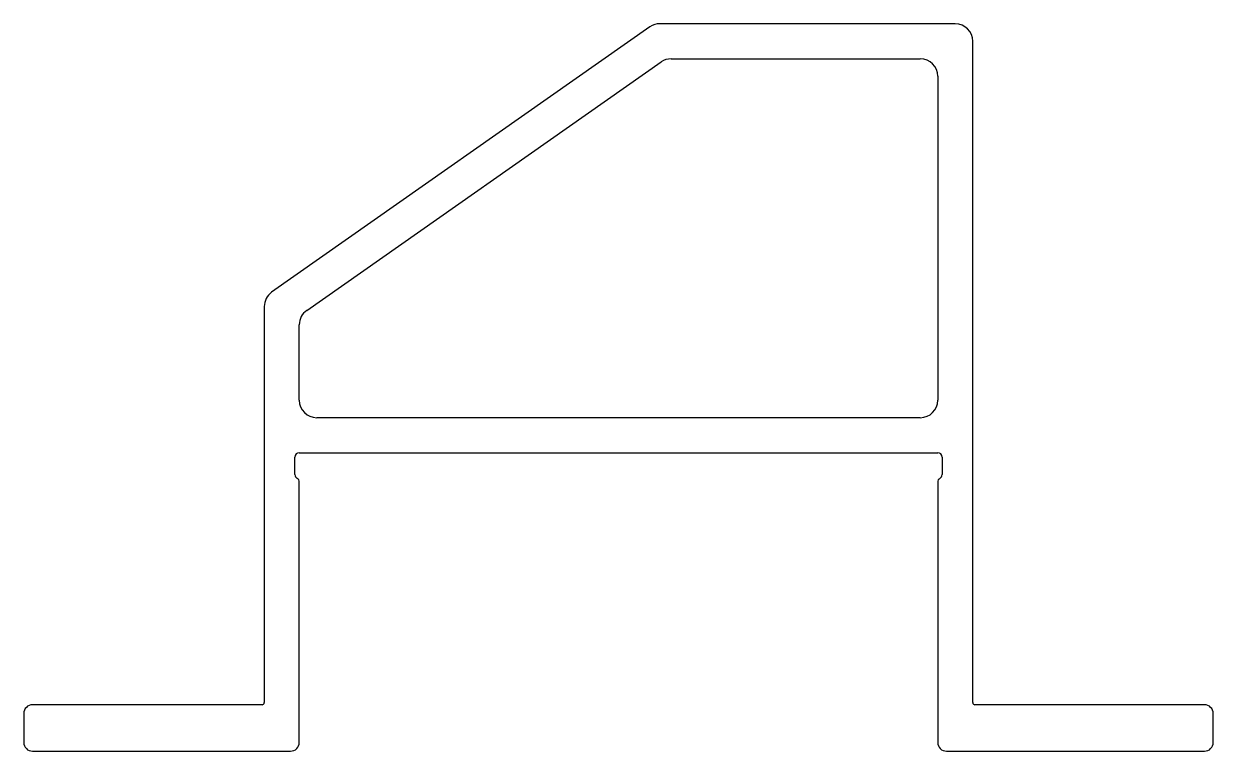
# Model space of a CAD drawing. Extents: x -70 to 66, y 7 to 90.
import ezdxf

# ---------------------------------------------------------------- set-up
doc = ezdxf.new("R2010")
doc.units = 0
doc.layers.get('0').update_dxf_attribs({"linetype": 'CONTINUOUS'})

msp = doc.modelspace()

# ---------------------------------------------------------------- linework, layer by layer
for p, q in [((36.96, 90.1), (3.2, 90.1)), ((2.06, 89.74), (-41.2, 59.43)), ((38.96, 12.55), (38.96, 88.1)), ((-37.19, 57.35), (3.32, 85.74)), ((4.47, 86.1), (32.96, 86.1)), ((34.96, 84.1), (34.96, 47.1)), ((-42.04, 57.8), (-42.04, 12.55)), ((-38.04, 47.1), (-38.04, 55.72)), ((32.96, 45.1), (-36.04, 45.1)), ((-38.04, 41.1), (34.96, 41.1)), ((-38.54, 38.6), (-38.54, 40.6)), ((35.46, 40.6), (35.46, 38.6)), ((-38.04, 8), (-38.04, 37.73)), ((34.96, 37.73), (34.96, 8)), ((-42.29, 12.3), (-68.54, 12.3)), ((65.46, 12.3), (39.21, 12.3)), ((-69.54, 11.3), (-69.54, 8)), ((66.46, 8), (66.46, 11.3)), ((-68.54, 7), (-39.04, 7)), ((35.96, 7), (65.46, 7))]:
    msp.add_line(p, q)
for centre, radius, start, end in [((3.2, 88.1), 2, 90, 125.017), ((36.96, 88.1), 2, 0, 90), ((4.47, 84.1), 2, 90, 125.017), ((32.96, 84.1), 2, 0, 90), ((-40.04, 57.8), 2, 125.4926, 180), ((-36.04, 55.72), 2, 125.017, 180), ((-36.04, 47.1), 2, 180, 270), ((32.96, 47.1), 2, 270, 0), ((-38.04, 40.6), 0.5, 90, 180), ((34.96, 40.6), 0.5, 360, 90), ((-38.04, 38.6), 0.5, 180, 240), ((-38.54, 37.73), 0.5, 360, 60), ((35.46, 37.73), 0.5, 120, 180), ((34.96, 38.6), 0.5, 300, 360), ((-68.54, 11.3), 1, 90, 180), ((-42.29, 12.55), 0.25, 270, 0), ((39.21, 12.55), 0.25, 180, 270), ((65.46, 11.3), 1, 360, 90), ((-68.54, 8), 1, 180, 270), ((-39.04, 8), 1, 270, 360), ((35.96, 8), 1, 180, 270), ((65.46, 8), 1, 270, 360)]:
    msp.add_arc(centre, radius, start, end)

doc.saveas('drawing.dxf')
